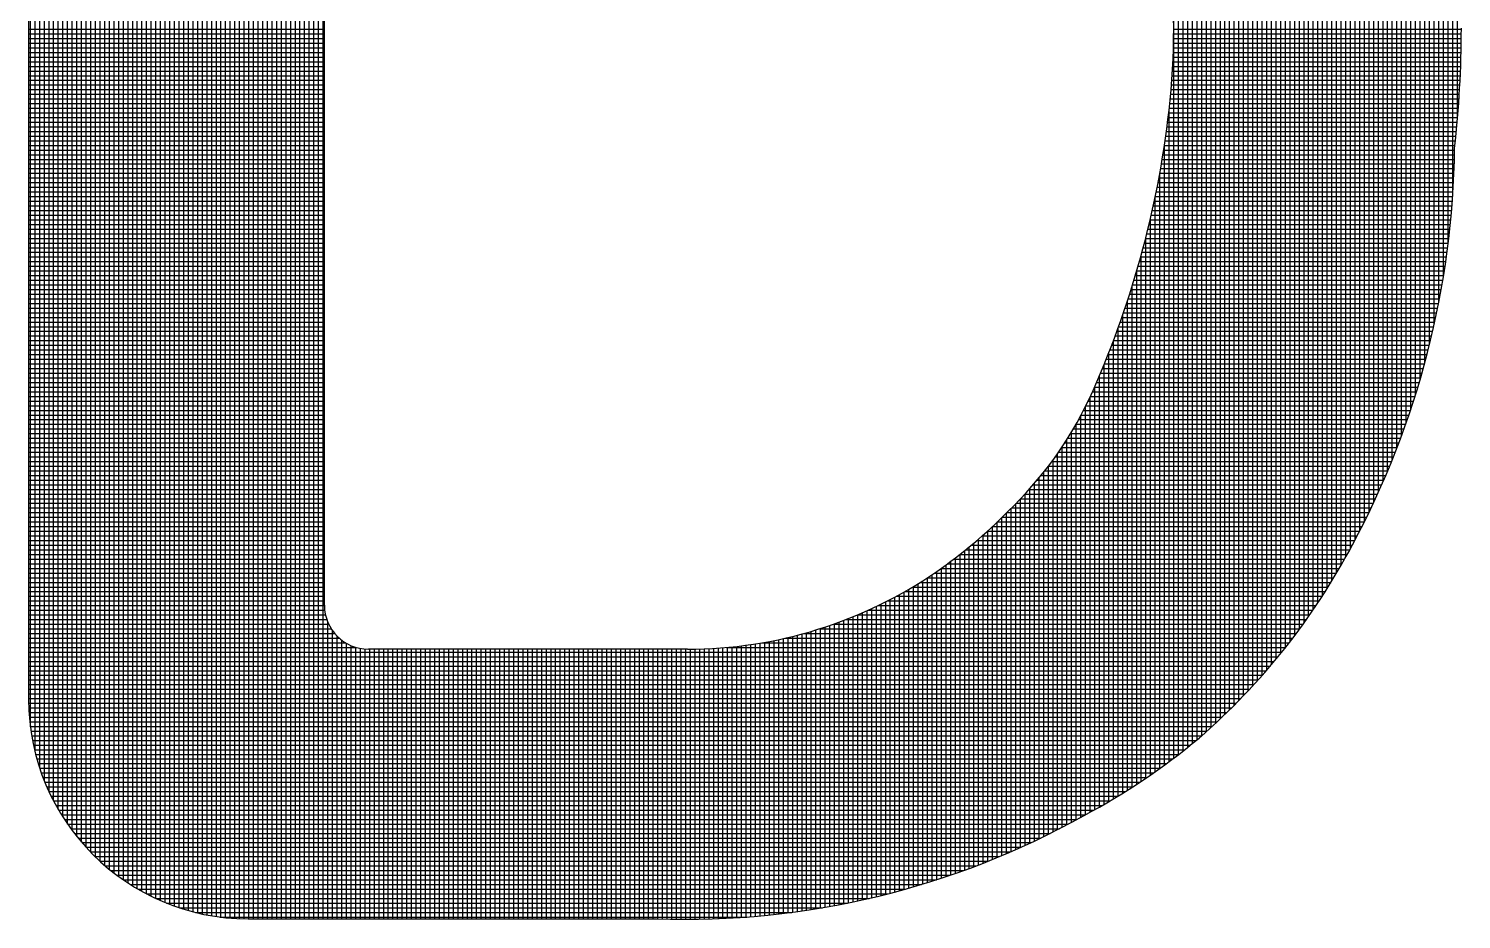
# Model space of a CAD drawing. Header units: inches. Extents: x 996 to 1837, y 0 to 594.
# Drawn here: x 1671.68 to 1677.03, y 99.48 to 102.81 of the extents above; entities that cross this region are included whole.
import ezdxf

# ---------------------------------------------------------------- set-up
doc = ezdxf.new("R2010")
doc.units = ezdxf.units.IN
doc.header["$MEASUREMENT"] = 0
doc.layers.add('BG ÇÑ±¹Áö¿ª³\xad¹æ±â¼úÁÖ½ÄÈ¸»ç CI', color=7, linetype='Continuous')

msp = doc.modelspace()

# ---------------------------------------------------------------- linework, layer by layer
at = {"layer": 'BG ÇÑ±¹Áö¿ª³\xad¹æ±â¼úÁÖ½ÄÈ¸»ç CI', "color": 242, "linetype": 'Continuous', "lineweight": 25, "true_color": 0xd51c29}
for p, q in [((1672.4807, 99.4814), (1672.4807, 106.1356)), ((1672.498, 99.4813), (1672.498, 106.1358)), ((1672.5154, 99.4813), (1672.5154, 106.1358)), ((1672.5328, 99.4813), (1672.5328, 106.1358)), ((1672.5501, 99.4813), (1672.5501, 106.1358)), ((1672.5675, 99.4813), (1672.5675, 106.1358)), ((1672.5849, 99.4813), (1672.5849, 106.1358)), ((1672.6022, 99.4813), (1672.6022, 106.1358)), ((1672.6196, 99.4813), (1672.6196, 106.1358)), ((1672.637, 99.4813), (1672.637, 106.1358)), ((1672.6543, 99.4813), (1672.6543, 106.1358)), ((1672.6717, 99.4813), (1672.6717, 106.1358)), ((1672.689, 99.4813), (1672.689, 106.1358)), ((1672.7064, 99.4813), (1672.7064, 106.1358)), ((1672.7238, 99.4813), (1672.7238, 106.1358)), ((1672.7411, 99.4813), (1672.7411, 106.1358)), ((1672.7585, 99.4813), (1672.7585, 106.1358)), ((1672.7759, 99.4813), (1672.7759, 106.1358)), ((1672.2202, 99.5289), (1672.2202, 106.0881)), ((1672.2376, 99.5229), (1672.2376, 106.0941)), ((1672.2549, 99.5174), (1672.2549, 106.0996)), ((1672.2723, 99.5123), (1672.2723, 106.1048)), ((1672.2897, 99.5076), (1672.2897, 106.1095)), ((1672.307, 99.5033), (1672.307, 106.1138)), ((1672.3244, 99.4994), (1672.3244, 106.1177)), ((1672.3418, 99.4959), (1672.3418, 106.1212)), ((1672.3591, 99.4927), (1672.3591, 106.1243)), ((1672.3765, 99.49), (1672.3765, 106.127)), ((1672.3938, 99.4876), (1672.3938, 106.1294)), ((1672.4112, 99.4856), (1672.4112, 106.1314)), ((1672.4286, 99.484), (1672.4286, 106.133)), ((1672.4459, 99.4828), (1672.4459, 106.1342)), ((1672.4633, 99.4819), (1672.4633, 106.1351)), ((1672.0987, 99.5838), (1672.0987, 106.0333)), ((1672.116, 99.5744), (1672.116, 106.0426)), ((1672.1334, 99.5656), (1672.1334, 106.0514)), ((1672.1507, 99.5573), (1672.1507, 106.0597)), ((1672.1681, 99.5495), (1672.1681, 106.0675)), ((1672.1855, 99.5422), (1672.1855, 106.0748)), ((1672.2028, 99.5353), (1672.2028, 106.0817)), ((1672.0118, 99.6392), (1672.0118, 105.9779)), ((1672.0292, 99.6268), (1672.0292, 105.9902)), ((1672.0466, 99.6151), (1672.0466, 106.0019)), ((1672.0639, 99.6041), (1672.0639, 106.0129)), ((1672.0813, 99.5936), (1672.0813, 106.0234)), ((1671.9597, 99.6806), (1671.9597, 105.9365)), ((1671.9771, 99.666), (1671.9771, 105.9511)), ((1671.9945, 99.6522), (1671.9945, 105.9648)), ((1671.8903, 99.748), (1671.8903, 105.869)), ((1671.9076, 99.7296), (1671.9076, 105.8874)), ((1671.925, 99.7123), (1671.925, 105.9047)), ((1671.9424, 99.696), (1671.9424, 105.9211)), ((1671.8555, 99.7886), (1671.8555, 105.8284)), ((1671.8729, 99.7676), (1671.8729, 105.8494)), ((1671.8208, 99.8352), (1671.8208, 105.7818)), ((1671.8382, 99.811), (1671.8382, 105.806)), ((1671.7861, 99.89), (1671.7861, 105.7271)), ((1671.8035, 99.8614), (1671.8035, 105.7556)), ((1671.7514, 99.9567), (1671.7514, 105.6603)), ((1671.7687, 99.9215), (1671.7687, 105.6956)), ((1671.734, 99.997), (1671.734, 105.6201)), ((1671.7166, 100.0446), (1671.7166, 105.5725)), ((1671.6993, 100.1049), (1671.6993, 105.5122)), ((1675.9536, 100.0817), (1675.9536, 105.5354)), ((1675.9709, 100.0949), (1675.9709, 105.5221)), ((1675.9883, 100.1084), (1675.9883, 105.5086)), ((1676.0057, 100.1221), (1676.0057, 105.4949)), ((1676.023, 100.1361), (1676.023, 105.4809)), ((1676.0404, 100.1504), (1676.0404, 105.4667)), ((1676.0578, 100.1652), (1676.0578, 105.4518)), ((1671.6819, 100.1979), (1671.6819, 105.4192)), ((1676.0751, 100.1806), (1676.0751, 105.4364)), ((1676.0925, 100.1963), (1676.0925, 105.4208)), ((1676.1099, 100.2123), (1676.1099, 105.4048)), ((1676.1272, 100.2285), (1676.1272, 105.3885)), ((1676.1446, 100.2451), (1676.1446, 105.3719)), ((1676.1619, 100.262), (1676.1619, 105.355)), ((1676.1793, 100.2793), (1676.1793, 105.3378)), ((1671.6753, 105.3154), (1671.6753, 100.3017)), ((1676.1967, 100.2969), (1676.1967, 105.3202)), ((1676.214, 100.3148), (1676.214, 105.3022)), ((1676.2314, 100.3331), (1676.2314, 105.2839)), ((1676.2488, 100.3518), (1676.2488, 105.2652)), ((1676.2661, 100.3709), (1676.2661, 105.2462)), ((1676.2835, 100.3903), (1676.2835, 105.2267)), ((1676.3009, 100.4102), (1676.3009, 105.2068)), ((1676.3182, 100.4305), (1676.3182, 105.1865)), ((1676.3356, 100.4513), (1676.3356, 105.1657)), ((1676.353, 100.4725), (1676.353, 105.1445)), ((1676.3703, 100.4943), (1676.3703, 105.1228)), ((1676.3877, 100.5165), (1676.3877, 105.1006)), ((1676.405, 100.5392), (1676.405, 105.0778)), ((1676.4224, 100.5625), (1676.4224, 105.0545)), ((1676.4398, 100.5864), (1676.4398, 105.0306)), ((1672.7804, 100.6526), (1672.7804, 104.9644)), ((1676.4571, 100.6109), (1676.4571, 105.0062)), ((1676.4745, 100.636), (1676.4745, 104.981)), ((1676.4919, 100.6618), (1676.4919, 104.9553)), ((1676.5092, 100.6883), (1676.5092, 104.9287)), ((1676.5266, 100.7156), (1676.5266, 104.9015)), ((1676.544, 100.7436), (1676.544, 104.8734)), ((1676.5613, 100.7725), (1676.5613, 104.8445)), ((1676.5787, 100.8024), (1676.5787, 104.8147)), ((1676.5961, 100.8332), (1676.5961, 104.7839)), ((1676.6134, 100.865), (1676.6134, 104.752)), ((1676.6308, 100.8976), (1676.6308, 104.7194)), ((1676.6482, 100.931), (1676.6482, 104.6861)), ((1676.6655, 100.9653), (1676.6655, 104.6518)), ((1676.6829, 101.0007), (1676.6829, 104.6164)), ((1676.7002, 101.0372), (1676.7002, 104.5799)), ((1676.7176, 101.0749), (1676.7176, 104.5421)), ((1676.735, 101.114), (1676.735, 104.503)), ((1676.7523, 101.1546), (1676.7523, 104.4625)), ((1676.7697, 101.1968), (1676.7697, 104.4203)), ((1676.7871, 101.2408), (1676.7871, 104.3763)), ((1676.8044, 101.2868), (1676.8044, 104.3303)), ((1676.8218, 101.335), (1676.8218, 104.282)), ((1676.8392, 101.3859), (1676.8392, 104.2311)), ((1676.8565, 101.4398), (1676.8565, 104.1772)), ((1676.8739, 101.4972), (1676.8739, 104.1198)), ((1676.8913, 101.559), (1676.8913, 104.0581)), ((1676.9086, 101.626), (1676.9086, 103.991)), ((1676.926, 101.6999), (1676.926, 103.9171)), ((1676.9433, 101.7832), (1676.9433, 103.8339)), ((1676.9607, 101.8802), (1676.9607, 103.7369)), ((1676.9781, 102.001), (1676.9781, 103.616)), ((1676.9954, 102.1828), (1676.9954, 103.4342)), ((1677.0128, 102.4654), (1677.0128, 103.1516)), ((1671.6753, 102.8046), (1672.7804, 102.8046)), ((1671.6753, 102.7872), (1672.7804, 102.7872)), ((1671.6753, 102.7699), (1672.7804, 102.7699)), ((1675.9527, 102.7699), (1677.0274, 102.7699)), ((1675.9529, 102.8046), (1677.0276, 102.8046)), ((1675.9529, 102.7872), (1677.0275, 102.7872)), ((1671.6753, 102.7525), (1672.7804, 102.7525)), ((1671.6753, 102.7351), (1672.7804, 102.7351)), ((1671.6753, 102.7178), (1672.7804, 102.7178)), ((1675.9514, 102.7178), (1677.0265, 102.7178)), ((1675.952, 102.7351), (1677.0269, 102.7351)), ((1675.9524, 102.7525), (1677.0272, 102.7525)), ((1671.6753, 102.7004), (1672.7804, 102.7004)), ((1671.6753, 102.683), (1672.7804, 102.683)), ((1671.6753, 102.6657), (1672.7804, 102.6657)), ((1675.9492, 102.6657), (1677.025, 102.6657)), ((1675.9501, 102.683), (1677.0256, 102.683)), ((1675.9508, 102.7004), (1677.0261, 102.7004)), ((1671.6753, 102.6483), (1672.7804, 102.6483)), ((1671.6753, 102.6309), (1672.7804, 102.6309)), ((1671.6753, 102.6136), (1672.7804, 102.6136)), ((1675.946, 102.6136), (1677.0228, 102.6136)), ((1675.9472, 102.6309), (1677.0236, 102.6309)), ((1675.9482, 102.6483), (1677.0244, 102.6483)), ((1671.6753, 102.5962), (1672.7804, 102.5962)), ((1671.6753, 102.5788), (1672.7804, 102.5788)), ((1671.6753, 102.5615), (1672.7804, 102.5615)), ((1675.9418, 102.5615), (1677.0199, 102.5615)), ((1675.9433, 102.5788), (1677.021, 102.5788)), ((1675.9447, 102.5962), (1677.0219, 102.5962)), ((1671.6753, 102.5441), (1672.7804, 102.5441)), ((1671.6753, 102.5267), (1672.7804, 102.5267)), ((1671.6753, 102.5094), (1672.7804, 102.5094)), ((1675.9362, 100.0687), (1675.9362, 102.5065)), ((1675.9365, 102.5094), (1677.0164, 102.5094)), ((1675.9384, 102.5267), (1677.0176, 102.5267)), ((1675.9401, 102.5441), (1677.0188, 102.5441)), ((1671.6753, 102.492), (1672.7804, 102.492)), ((1671.6753, 102.4747), (1672.7804, 102.4747)), ((1671.6753, 102.4573), (1672.7804, 102.4573)), ((1675.9304, 102.4573), (1677.0121, 102.4573)), ((1675.9325, 102.4747), (1677.0136, 102.4747)), ((1675.9346, 102.492), (1677.015, 102.492)), ((1671.6753, 102.4399), (1672.7804, 102.4399)), ((1671.6753, 102.4226), (1672.7804, 102.4226)), ((1671.6753, 102.4052), (1672.7804, 102.4052)), ((1675.9234, 102.4052), (1677.0072, 102.4052)), ((1675.9258, 102.4226), (1677.0089, 102.4226)), ((1675.9282, 102.4399), (1677.0105, 102.4399)), ((1671.6753, 102.3878), (1672.7804, 102.3878)), ((1671.6753, 102.3705), (1672.7804, 102.3705)), ((1671.6753, 102.3531), (1672.7804, 102.3531)), ((1671.6753, 102.3357), (1672.7804, 102.3357)), ((1675.913, 102.3357), (1677.002, 102.3357)), ((1675.9157, 102.3531), (1677.0023, 102.3531)), ((1675.9184, 102.3705), (1677.0035, 102.3705)), ((1675.9188, 100.0559), (1675.9188, 102.3735)), ((1675.921, 102.3878), (1677.0053, 102.3878)), ((1671.6753, 102.3184), (1672.7804, 102.3184)), ((1671.6753, 102.301), (1672.7804, 102.301)), ((1671.6753, 102.2836), (1672.7804, 102.2836)), ((1675.9042, 102.2836), (1677.0006, 102.2836)), ((1675.9072, 102.301), (1677.0012, 102.301)), ((1675.9101, 102.3184), (1677.0016, 102.3184)), ((1671.6753, 102.2663), (1672.7804, 102.2663)), ((1671.6753, 102.2489), (1672.7804, 102.2489)), ((1671.6753, 102.2316), (1672.7804, 102.2316)), ((1675.8946, 102.2316), (1676.9983, 102.2316)), ((1675.8979, 102.2489), (1676.9992, 102.2489)), ((1675.9011, 102.2663), (1676.9999, 102.2663)), ((1675.9015, 100.0433), (1675.9015, 102.2683)), ((1671.6753, 102.2142), (1672.7804, 102.2142)), ((1671.6753, 102.1968), (1672.7804, 102.1968)), ((1671.6753, 102.1795), (1672.7804, 102.1795)), ((1675.8841, 100.031), (1675.8841, 102.1787)), ((1675.8843, 102.1795), (1676.9952, 102.1795)), ((1675.8878, 102.1968), (1676.9963, 102.1968)), ((1675.8913, 102.2142), (1676.9974, 102.2142)), ((1671.6753, 102.1621), (1672.7804, 102.1621)), ((1671.6753, 102.1447), (1672.7804, 102.1447)), ((1671.6753, 102.1274), (1672.7804, 102.1274)), ((1675.8731, 102.1274), (1676.9912, 102.1274)), ((1675.8769, 102.1447), (1676.9927, 102.1447)), ((1675.8806, 102.1621), (1676.994, 102.1621)), ((1671.6753, 102.11), (1672.7804, 102.11)), ((1671.6753, 102.0926), (1672.7804, 102.0926)), ((1671.6753, 102.0753), (1672.7804, 102.0753)), ((1675.8611, 102.0753), (1676.9864, 102.0753)), ((1675.8652, 102.0926), (1676.9881, 102.0926)), ((1675.8667, 100.0189), (1675.8667, 102.0994)), ((1675.8692, 102.11), (1676.9897, 102.11)), ((1671.6753, 102.0579), (1672.7804, 102.0579)), ((1671.6753, 102.0405), (1672.7804, 102.0405)), ((1671.6753, 102.0232), (1672.7804, 102.0232)), ((1675.8483, 102.0232), (1676.9808, 102.0232)), ((1675.8494, 100.007), (1675.8494, 102.0276)), ((1675.8526, 102.0405), (1676.9827, 102.0405)), ((1675.8569, 102.0579), (1676.9846, 102.0579)), ((1671.6753, 102.0058), (1672.7804, 102.0058)), ((1671.6753, 101.9884), (1672.7804, 101.9884)), ((1671.6753, 101.9711), (1672.7804, 101.9711)), ((1675.832, 99.9953), (1675.832, 101.9615)), ((1675.8346, 101.9711), (1676.9742, 101.9711)), ((1675.8393, 101.9884), (1676.9765, 101.9884)), ((1675.8438, 102.0058), (1676.9787, 102.0058)), ((1671.6753, 101.9537), (1672.7804, 101.9537)), ((1671.6753, 101.9364), (1672.7804, 101.9364)), ((1671.6753, 101.919), (1672.7804, 101.919)), ((1675.8201, 101.919), (1676.9668, 101.919)), ((1675.825, 101.9364), (1676.9694, 101.9364)), ((1675.8299, 101.9537), (1676.9718, 101.9537)), ((1671.6753, 101.9016), (1672.7804, 101.9016)), ((1671.6753, 101.8843), (1672.7804, 101.8843)), ((1671.6753, 101.8669), (1672.7804, 101.8669)), ((1675.8047, 101.8669), (1676.9585, 101.8669)), ((1675.81, 101.8843), (1676.9614, 101.8843)), ((1675.8147, 99.9838), (1675.8147, 101.9002)), ((1675.8151, 101.9016), (1676.9641, 101.9016)), ((1671.6753, 101.8495), (1672.7804, 101.8495)), ((1671.6753, 101.8322), (1672.7804, 101.8322)), ((1671.6753, 101.8148), (1672.7804, 101.8148)), ((1675.7885, 101.8148), (1676.9494, 101.8148)), ((1675.794, 101.8322), (1676.9525, 101.8322)), ((1675.7973, 99.9725), (1675.7973, 101.8426)), ((1675.7994, 101.8495), (1676.9556, 101.8495)), ((1671.6753, 101.7974), (1672.7804, 101.7974)), ((1671.6753, 101.7801), (1672.7804, 101.7801)), ((1671.6753, 101.7627), (1672.7804, 101.7627)), ((1675.7714, 101.7627), (1676.9393, 101.7627)), ((1675.7772, 101.7801), (1676.9427, 101.7801)), ((1675.7799, 99.9614), (1675.7799, 101.7883)), ((1675.7829, 101.7974), (1676.9461, 101.7974)), ((1671.6753, 101.7453), (1672.7804, 101.7453)), ((1671.6753, 101.728), (1672.7804, 101.728)), ((1671.6753, 101.7106), (1672.7804, 101.7106)), ((1671.6753, 101.6933), (1672.7804, 101.6933)), ((1675.7472, 101.6933), (1676.9245, 101.6933)), ((1675.7534, 101.7106), (1676.9283, 101.7106)), ((1675.7595, 101.728), (1676.9321, 101.728)), ((1675.7626, 99.9505), (1675.7626, 101.7368)), ((1675.7655, 101.7453), (1676.9357, 101.7453)), ((1671.6753, 101.6759), (1672.7804, 101.6759)), ((1671.6753, 101.6585), (1672.7804, 101.6585)), ((1671.6753, 101.6412), (1672.7804, 101.6412)), ((1675.7278, 99.9293), (1675.7278, 101.6408)), ((1675.728, 101.6412), (1676.9123, 101.6412)), ((1675.7345, 101.6585), (1676.9165, 101.6585)), ((1675.7409, 101.6759), (1676.9205, 101.6759)), ((1675.7452, 99.9398), (1675.7452, 101.6877)), ((1671.6753, 101.6238), (1672.7804, 101.6238)), ((1671.6753, 101.6064), (1672.7804, 101.6064)), ((1671.6753, 101.5891), (1672.7804, 101.5891)), ((1675.7078, 101.5891), (1676.8992, 101.5891)), ((1675.7105, 99.919), (1675.7105, 101.5957)), ((1675.7147, 101.6064), (1676.9037, 101.6064)), ((1675.7214, 101.6238), (1676.9081, 101.6238)), ((1671.6753, 101.5717), (1672.7804, 101.5717)), ((1671.6753, 101.5543), (1672.7804, 101.5543)), ((1671.6753, 101.537), (1672.7804, 101.537)), ((1675.6867, 101.537), (1676.8852, 101.537)), ((1675.6931, 99.9089), (1675.6931, 101.5524)), ((1675.6939, 101.5543), (1676.89, 101.5543)), ((1675.7009, 101.5717), (1676.8947, 101.5717)), ((1671.6753, 101.5196), (1672.7804, 101.5196)), ((1671.6753, 101.5022), (1672.7804, 101.5022)), ((1671.6753, 101.4849), (1672.7804, 101.4849)), ((1675.6647, 101.4849), (1676.8702, 101.4849)), ((1675.6722, 101.5022), (1676.8753, 101.5022)), ((1675.6757, 99.899), (1675.6757, 101.5107)), ((1675.6795, 101.5196), (1676.8803, 101.5196)), ((1671.6753, 101.4675), (1672.7804, 101.4675)), ((1671.6753, 101.4501), (1672.7804, 101.4501)), ((1671.6753, 101.4328), (1672.7804, 101.4328)), ((1675.641, 99.8797), (1675.641, 101.4314)), ((1675.6416, 101.4328), (1676.8543, 101.4328)), ((1675.6494, 101.4501), (1676.8597, 101.4501)), ((1675.6571, 101.4675), (1676.865, 101.4675)), ((1675.6584, 99.8892), (1675.6584, 101.4704)), ((1671.6753, 101.4154), (1672.7804, 101.4154)), ((1671.6753, 101.3981), (1672.7804, 101.3981)), ((1671.6753, 101.3807), (1672.7804, 101.3807)), ((1675.6164, 101.3807), (1676.8374, 101.3807)), ((1675.6236, 99.8703), (1675.6236, 101.3951)), ((1675.6251, 101.3981), (1676.8432, 101.3981)), ((1675.6336, 101.4154), (1676.8488, 101.4154)), ((1671.6753, 101.3633), (1672.7804, 101.3633)), ((1671.6753, 101.346), (1672.7804, 101.346)), ((1671.6753, 101.3286), (1672.7804, 101.3286)), ((1675.5882, 101.3286), (1676.8195, 101.3286)), ((1675.5889, 99.8512), (1675.5889, 101.3299)), ((1675.5979, 101.346), (1676.8256, 101.346)), ((1675.6063, 99.8607), (1675.6063, 101.3615)), ((1675.6073, 101.3633), (1676.8316, 101.3633)), ((1671.6753, 101.3112), (1672.7804, 101.3112)), ((1671.6753, 101.2939), (1672.7804, 101.2939)), ((1671.6753, 101.2765), (1672.7804, 101.2765)), ((1675.5542, 99.8325), (1675.5542, 101.272)), ((1675.5571, 101.2765), (1676.8006, 101.2765)), ((1675.5678, 101.2939), (1676.807, 101.2939)), ((1675.5716, 99.8418), (1675.5716, 101.3001)), ((1675.5781, 101.3112), (1676.8133, 101.3112)), ((1671.6753, 101.2591), (1672.7804, 101.2591)), ((1671.6753, 101.2418), (1672.7804, 101.2418)), ((1671.6753, 101.2244), (1672.7804, 101.2244)), ((1675.5195, 99.8145), (1675.5195, 101.2197)), ((1675.5227, 101.2244), (1676.7807, 101.2244)), ((1675.5346, 101.2418), (1676.7875, 101.2418)), ((1675.5368, 99.8234), (1675.5368, 101.2452)), ((1675.546, 101.2591), (1676.7941, 101.2591)), ((1671.6753, 101.207), (1672.7804, 101.207)), ((1671.6753, 101.1897), (1672.7804, 101.1897)), ((1671.6753, 101.1723), (1672.7804, 101.1723)), ((1675.4847, 99.797), (1675.4847, 101.172)), ((1675.485, 101.1723), (1676.7597, 101.1723)), ((1675.498, 101.1897), (1676.7668, 101.1897)), ((1675.5021, 99.8057), (1675.5021, 101.1953)), ((1675.5106, 101.207), (1676.7738, 101.207)), ((1671.6753, 101.155), (1672.7804, 101.155)), ((1671.6753, 101.1376), (1672.7804, 101.1376)), ((1671.6753, 101.1202), (1672.7804, 101.1202)), ((1675.4326, 99.7718), (1675.4326, 101.1076)), ((1675.4433, 101.1202), (1676.7377, 101.1202)), ((1675.45, 99.7801), (1675.45, 101.1282)), ((1675.4577, 101.1376), (1676.7451, 101.1376)), ((1675.4674, 99.7885), (1675.4674, 101.1497)), ((1675.4715, 101.155), (1676.7525, 101.155)), ((1671.6753, 101.1029), (1672.7804, 101.1029)), ((1671.6753, 101.0855), (1672.7804, 101.0855)), ((1671.6753, 101.0681), (1672.7804, 101.0681)), ((1671.6753, 101.0508), (1672.7804, 101.0508)), ((1675.381, 101.0508), (1676.7066, 101.0508)), ((1675.3974, 101.0681), (1676.7145, 101.0681)), ((1675.3979, 99.7557), (1675.3979, 101.0687)), ((1675.4132, 101.0855), (1676.7224, 101.0855)), ((1675.4153, 99.7637), (1675.4153, 101.0878)), ((1675.4285, 101.1029), (1676.7301, 101.1029)), ((1671.6753, 101.0334), (1672.7804, 101.0334)), ((1671.6753, 101.016), (1672.7804, 101.016)), ((1671.6753, 100.9987), (1672.7804, 100.9987)), ((1675.3284, 99.7249), (1675.3284, 100.9983)), ((1675.3288, 100.9987), (1676.6819, 100.9987)), ((1675.3458, 99.7324), (1675.3458, 101.0153)), ((1675.3466, 101.016), (1676.6903, 101.016)), ((1675.3632, 99.74), (1675.3632, 101.0325)), ((1675.3641, 101.0334), (1676.6985, 101.0334)), ((1675.3805, 99.7478), (1675.3805, 101.0502)), ((1671.6753, 100.9813), (1672.7804, 100.9813)), ((1671.6753, 100.9639), (1672.7804, 100.9639)), ((1671.6753, 100.9466), (1672.7804, 100.9466)), ((1675.2757, 100.9466), (1676.6561, 100.9466)), ((1675.2764, 99.7033), (1675.2764, 100.9472)), ((1675.2937, 99.7104), (1675.2937, 100.9638)), ((1675.2939, 100.9639), (1676.6648, 100.9639)), ((1675.3111, 99.7176), (1675.3111, 100.9808)), ((1675.3116, 100.9813), (1676.6734, 100.9813)), ((1671.6753, 100.9292), (1672.7804, 100.9292)), ((1671.6753, 100.9119), (1672.7804, 100.9119)), ((1671.6753, 100.8945), (1672.7804, 100.8945)), ((1675.2178, 100.8945), (1676.6291, 100.8945)), ((1675.2243, 99.6827), (1675.2243, 100.9001)), ((1675.2377, 100.9119), (1676.6382, 100.9119)), ((1675.2416, 99.6894), (1675.2416, 100.9154)), ((1675.257, 100.9292), (1676.6472, 100.9292)), ((1675.259, 99.6963), (1675.259, 100.9311)), ((1671.6753, 100.8771), (1672.7804, 100.8771)), ((1671.6753, 100.8598), (1672.7804, 100.8598)), ((1671.6753, 100.8424), (1672.7804, 100.8424)), ((1675.1544, 100.8424), (1676.6012, 100.8424)), ((1675.1548, 99.6569), (1675.1548, 100.8427)), ((1675.1722, 99.6632), (1675.1722, 100.8565)), ((1675.1762, 100.8598), (1676.6106, 100.8598)), ((1675.1895, 99.6696), (1675.1895, 100.8706)), ((1675.1973, 100.8771), (1676.6199, 100.8771)), ((1675.2069, 99.6761), (1675.2069, 100.8852)), ((1671.6753, 100.825), (1672.7804, 100.825)), ((1671.6753, 100.8077), (1672.7804, 100.8077)), ((1671.6753, 100.7903), (1672.7804, 100.7903)), ((1675.0844, 100.7903), (1676.5717, 100.7903)), ((1675.0853, 99.6331), (1675.0853, 100.7909)), ((1675.1027, 99.6389), (1675.1027, 100.8034)), ((1675.1086, 100.8077), (1676.5817, 100.8077)), ((1675.1201, 99.6448), (1675.1201, 100.8162)), ((1675.1319, 100.825), (1676.5915, 100.825)), ((1675.1374, 99.6508), (1675.1374, 100.8293)), ((1671.6753, 100.7729), (1672.7804, 100.7729)), ((1671.6753, 100.7556), (1672.7804, 100.7556)), ((1671.6753, 100.7382), (1672.7804, 100.7382)), ((1674.9985, 99.6059), (1674.9985, 100.7334)), ((1675.0062, 100.7382), (1676.5407, 100.7382)), ((1675.0159, 99.6111), (1675.0159, 100.7443)), ((1675.0333, 99.6164), (1675.0333, 100.7555)), ((1675.0334, 100.7556), (1676.5512, 100.7556)), ((1675.0506, 99.6219), (1675.0506, 100.767)), ((1675.0594, 100.7729), (1676.5616, 100.7729)), ((1675.068, 99.6274), (1675.068, 100.7788)), ((1671.6753, 100.7208), (1672.7804, 100.7208)), ((1671.6753, 100.7035), (1672.7804, 100.7035)), ((1671.6753, 100.6861), (1672.7804, 100.6861)), ((1674.9117, 99.5815), (1674.9117, 100.6834)), ((1674.9168, 100.6861), (1676.5078, 100.6861)), ((1674.9291, 99.5861), (1674.9291, 100.6928)), ((1674.9464, 99.5909), (1674.9464, 100.7026)), ((1674.948, 100.7035), (1676.519, 100.7035)), ((1674.9638, 99.5958), (1674.9638, 100.7126)), ((1674.9778, 100.7208), (1676.5299, 100.7208)), ((1674.9812, 99.6008), (1674.9812, 100.7228)), ((1671.6753, 100.6687), (1672.7804, 100.6687)), ((1671.6753, 100.6514), (1672.7804, 100.6514)), ((1671.6753, 100.634), (1672.7814, 100.634)), ((1674.7901, 99.5519), (1674.7901, 100.6245)), ((1674.8075, 99.5558), (1674.8075, 100.6322)), ((1674.8116, 100.634), (1676.4732, 100.634)), ((1674.8249, 99.5598), (1674.8249, 100.6401)), ((1674.8422, 99.5639), (1674.8422, 100.6482)), ((1674.8488, 100.6514), (1676.4849, 100.6514)), ((1674.8596, 99.5681), (1674.8596, 100.6566)), ((1674.877, 99.5725), (1674.877, 100.6653)), ((1674.8838, 100.6687), (1676.4965, 100.6687)), ((1674.8943, 99.5769), (1674.8943, 100.6742)), ((1671.6753, 100.6167), (1672.7844, 100.6167)), ((1671.6753, 100.5993), (1672.7893, 100.5993)), ((1671.6753, 100.5819), (1672.7964, 100.5819)), ((1672.7932, 99.4813), (1672.7932, 100.5889)), ((1674.6512, 99.5244), (1674.6512, 100.5715)), ((1674.6686, 99.5275), (1674.6686, 100.5773)), ((1674.6818, 100.5819), (1676.4366, 100.5819)), ((1674.686, 99.5306), (1674.686, 100.5834)), ((1674.7033, 99.5339), (1674.7033, 100.5897)), ((1674.7207, 99.5373), (1674.7207, 100.5962)), ((1674.7288, 100.5993), (1676.449, 100.5993)), ((1674.7381, 99.5408), (1674.7381, 100.6029)), ((1674.7554, 99.5444), (1674.7554, 100.6099)), ((1674.7718, 100.6167), (1676.4612, 100.6167)), ((1674.7728, 99.5481), (1674.7728, 100.6171)), ((1671.6753, 100.5646), (1672.806, 100.5646)), ((1671.6753, 100.5472), (1672.8187, 100.5472)), ((1671.6753, 100.5298), (1672.8356, 100.5298)), ((1672.8106, 99.4813), (1672.8106, 100.5577)), ((1672.828, 99.4813), (1672.828, 100.5371)), ((1672.8453, 99.4813), (1672.8453, 100.5219)), ((1674.4429, 99.4956), (1674.4429, 100.5174)), ((1674.4602, 99.4974), (1674.4602, 100.5208)), ((1674.4776, 99.4994), (1674.4776, 100.5244)), ((1674.495, 99.5014), (1674.495, 100.5282)), ((1674.502, 100.5298), (1676.3979, 100.5298)), ((1674.5123, 99.5036), (1674.5123, 100.5322)), ((1674.5297, 99.5058), (1674.5297, 100.5364)), ((1674.547, 99.5082), (1674.547, 100.5408)), ((1674.5644, 99.5106), (1674.5644, 100.5454)), ((1674.571, 100.5472), (1676.411, 100.5472)), ((1674.5818, 99.5132), (1674.5818, 100.5502)), ((1674.5991, 99.5158), (1674.5991, 100.5552)), ((1674.6165, 99.5186), (1674.6165, 100.5604)), ((1674.6298, 100.5646), (1676.4239, 100.5646)), ((1674.6339, 99.5214), (1674.6339, 100.5658)), ((1671.6753, 100.5125), (1672.8591, 100.5125)), ((1671.6753, 100.4951), (1672.8985, 100.4951)), ((1671.6753, 100.4777), (1676.3571, 100.4777)), ((1672.8627, 99.4813), (1672.8627, 100.5103)), ((1672.8801, 99.4813), (1672.8801, 100.5017)), ((1672.8974, 99.4813), (1672.8974, 100.4954)), ((1672.9148, 99.4813), (1672.9148, 100.4912)), ((1672.9321, 99.4813), (1672.9321, 100.489)), ((1674.1362, 100.4885), (1672.9444, 100.4885)), ((1672.9495, 99.4813), (1672.9495, 100.4885)), ((1672.9669, 99.4813), (1672.9669, 100.4885)), ((1672.9842, 99.4813), (1672.9842, 100.4885)), ((1673.0016, 99.4813), (1673.0016, 100.4885)), ((1673.019, 99.4813), (1673.019, 100.4885)), ((1673.0363, 99.4813), (1673.0363, 100.4885)), ((1673.0537, 99.4813), (1673.0537, 100.4885)), ((1673.0711, 99.4813), (1673.0711, 100.4885)), ((1673.0884, 99.4813), (1673.0884, 100.4885)), ((1673.1058, 99.4813), (1673.1058, 100.4885)), ((1673.1232, 99.4813), (1673.1232, 100.4885)), ((1673.1405, 99.4813), (1673.1405, 100.4885)), ((1673.1579, 99.4813), (1673.1579, 100.4885)), ((1673.1753, 99.4813), (1673.1753, 100.4885)), ((1673.1926, 99.4813), (1673.1926, 100.4885)), ((1673.21, 99.4813), (1673.21, 100.4885)), ((1673.2273, 99.4813), (1673.2273, 100.4885)), ((1673.2447, 99.4813), (1673.2447, 100.4885)), ((1673.2621, 99.4813), (1673.2621, 100.4885)), ((1673.2794, 99.4813), (1673.2794, 100.4885)), ((1673.2968, 99.4813), (1673.2968, 100.4885)), ((1673.3142, 99.4813), (1673.3142, 100.4885)), ((1673.3315, 99.4813), (1673.3315, 100.4885)), ((1673.3489, 99.4813), (1673.3489, 100.4885)), ((1673.3663, 99.4813), (1673.3663, 100.4885)), ((1673.3836, 99.4813), (1673.3836, 100.4885)), ((1673.401, 99.4813), (1673.401, 100.4885)), ((1673.4184, 99.4813), (1673.4184, 100.4885)), ((1673.4357, 99.4813), (1673.4357, 100.4885)), ((1673.4531, 99.4813), (1673.4531, 100.4885)), ((1673.4704, 99.4813), (1673.4704, 100.4885)), ((1673.4878, 99.4813), (1673.4878, 100.4885)), ((1673.5052, 99.4813), (1673.5052, 100.4885)), ((1673.5225, 99.4813), (1673.5225, 100.4885)), ((1673.5399, 99.4813), (1673.5399, 100.4885)), ((1673.5573, 99.4813), (1673.5573, 100.4885)), ((1673.5746, 99.4813), (1673.5746, 100.4885)), ((1673.592, 99.4813), (1673.592, 100.4885)), ((1673.6094, 99.4813), (1673.6094, 100.4885)), ((1673.6267, 99.4813), (1673.6267, 100.4885)), ((1673.6441, 99.4813), (1673.6441, 100.4885)), ((1673.6615, 99.4813), (1673.6615, 100.4885)), ((1673.6788, 99.4813), (1673.6788, 100.4885)), ((1673.6962, 99.4813), (1673.6962, 100.4885)), ((1673.7136, 99.4813), (1673.7136, 100.4885)), ((1673.7309, 99.4813), (1673.7309, 100.4885)), ((1673.7483, 99.4813), (1673.7483, 100.4885)), ((1673.7656, 99.4813), (1673.7656, 100.4885)), ((1673.783, 99.4813), (1673.783, 100.4885)), ((1673.8004, 99.4813), (1673.8004, 100.4885)), ((1673.8177, 99.4813), (1673.8177, 100.4885)), ((1673.8351, 99.4813), (1673.8351, 100.4885)), ((1673.8525, 99.4813), (1673.8525, 100.4885)), ((1673.8698, 99.4813), (1673.8698, 100.4885)), ((1673.8872, 99.4813), (1673.8872, 100.4885)), ((1673.9046, 99.4813), (1673.9046, 100.4885)), ((1673.9219, 99.4813), (1673.9219, 100.4885)), ((1673.9393, 99.4813), (1673.9393, 100.4885)), ((1673.9567, 99.4813), (1673.9567, 100.4885)), ((1673.974, 99.4813), (1673.974, 100.4885)), ((1673.9914, 99.4813), (1673.9914, 100.4885)), ((1674.0087, 99.4813), (1674.0087, 100.4885)), ((1674.0261, 99.4811), (1674.0261, 100.4885)), ((1674.0435, 99.4806), (1674.0435, 100.4885)), ((1674.0608, 99.4801), (1674.0608, 100.4885)), ((1674.0782, 99.4798), (1674.0782, 100.4885)), ((1674.0956, 99.4795), (1674.0956, 100.4885)), ((1674.1129, 99.4794), (1674.1129, 100.4885)), ((1674.1303, 99.4794), (1674.1303, 100.4885)), ((1674.1477, 99.4794), (1674.1477, 100.4886)), ((1674.165, 99.4796), (1674.165, 100.4888)), ((1674.1824, 99.4798), (1674.1824, 100.4892)), ((1674.1998, 99.4802), (1674.1998, 100.4898)), ((1674.2171, 99.4806), (1674.2171, 100.4905)), ((1674.2345, 99.4812), (1674.2345, 100.4915)), ((1674.2519, 99.4818), (1674.2519, 100.4926)), ((1674.2692, 99.4826), (1674.2692, 100.4939)), ((1674.2829, 100.4951), (1676.371, 100.4951)), ((1674.2866, 99.4834), (1674.2866, 100.4954)), ((1674.3039, 99.4844), (1674.3039, 100.4971)), ((1674.3213, 99.4854), (1674.3213, 100.499)), ((1674.3387, 99.4866), (1674.3387, 100.5011)), ((1674.356, 99.4878), (1674.356, 100.5033)), ((1674.3734, 99.4892), (1674.3734, 100.5058)), ((1674.3908, 99.4906), (1674.3908, 100.5084)), ((1674.4081, 99.4922), (1674.4081, 100.5112)), ((1674.4154, 100.5125), (1676.3846, 100.5125)), ((1674.4255, 99.4938), (1674.4255, 100.5142)), ((1671.6753, 100.4604), (1676.3431, 100.4604)), ((1671.6753, 100.443), (1676.3287, 100.443)), ((1671.6753, 100.4256), (1676.3141, 100.4256)), ((1671.6753, 100.4083), (1676.2992, 100.4083)), ((1671.6753, 100.3909), (1676.284, 100.3909)), ((1671.6753, 100.3736), (1676.2685, 100.3736)), ((1671.6753, 100.3562), (1676.2528, 100.3562)), ((1671.6753, 100.3388), (1676.2367, 100.3388)), ((1671.6753, 100.3215), (1676.2204, 100.3215)), ((1671.6753, 100.3041), (1676.2037, 100.3041)), ((1671.6754, 100.2867), (1676.1867, 100.2867)), ((1671.6759, 100.2694), (1676.1694, 100.2694)), ((1671.6768, 100.252), (1676.1517, 100.252)), ((1671.6781, 100.2346), (1676.1336, 100.2346)), ((1671.6797, 100.2173), (1676.1152, 100.2173)), ((1671.6816, 100.1999), (1676.0965, 100.1999)), ((1671.684, 100.1825), (1676.0773, 100.1825)), ((1671.6867, 100.1652), (1676.0577, 100.1652)), ((1671.6899, 100.1478), (1676.0373, 100.1478)), ((1671.6934, 100.1304), (1676.016, 100.1304)), ((1671.6973, 100.1131), (1675.9942, 100.1131)), ((1671.7016, 100.0957), (1675.972, 100.0957)), ((1671.7063, 100.0784), (1675.9492, 100.0784)), ((1671.7114, 100.061), (1675.9258, 100.061)), ((1671.7169, 100.0436), (1675.9019, 100.0436)), ((1671.7229, 100.0263), (1675.8774, 100.0263)), ((1671.7293, 100.0089), (1675.8522, 100.0089)), ((1671.7362, 99.9915), (1675.8264, 99.9915)), ((1671.7435, 99.9742), (1675.7999, 99.9742)), ((1671.7513, 99.9568), (1675.7726, 99.9568)), ((1671.7596, 99.9394), (1675.7445, 99.9394)), ((1671.7684, 99.9221), (1675.7156, 99.9221)), ((1671.7777, 99.9047), (1675.6858, 99.9047)), ((1671.7876, 99.8873), (1675.655, 99.8873)), ((1671.7981, 99.87), (1675.6231, 99.87)), ((1671.8091, 99.8526), (1675.5916, 99.8526)), ((1671.8208, 99.8353), (1675.5593, 99.8353)), ((1671.8331, 99.8179), (1675.5261, 99.8179)), ((1671.8462, 99.8005), (1675.4918, 99.8005)), ((1671.8599, 99.7832), (1675.4564, 99.7832)), ((1671.8745, 99.7658), (1675.4199, 99.7658)), ((1671.8899, 99.7484), (1675.382, 99.7484)), ((1671.9062, 99.7311), (1675.3427, 99.7311)), ((1671.9236, 99.7137), (1675.3018, 99.7137)), ((1671.942, 99.6963), (1675.2592, 99.6963)), ((1671.9616, 99.679), (1675.2146, 99.679)), ((1671.9825, 99.6616), (1675.1678, 99.6616)), ((1672.005, 99.6442), (1675.1185, 99.6442)), ((1672.0291, 99.6269), (1675.0663, 99.6269)), ((1672.0553, 99.6095), (1675.0107, 99.6095)), ((1672.0839, 99.5921), (1674.9509, 99.5921)), ((1672.1153, 99.5748), (1674.8861, 99.5748)), ((1672.1505, 99.5574), (1674.8147, 99.5574)), ((1672.1908, 99.5401), (1674.7345, 99.5401)), ((1672.2384, 99.5227), (1674.6413, 99.5227)), ((1672.2985, 99.5053), (1674.5261, 99.5053)), ((1672.3912, 99.488), (1674.3578, 99.488)), ((1672.4957, 99.4813), (1674.0204, 99.4813))]:
    msp.add_line(p, q, dxfattribs=at)
for centre, radius, start, end in [((1673.2184, 102.8085), 2.7346, 353.5598, 6.4402), ((1673.0354, 102.8085), 3.9922, 353.5598, 0), ((1672.3905, 102.902), 3.5677, 335.5077, 353.5598), ((1673.794, 102.3969), 3.2086, 331.7552, 359.3547), ((1674.3675, 102.0225), 1.4041, 313.4507, 334.7195), ((1674.0624, 102.2362), 1.7706, 304.5975, 315.8641), ((1674.4061, 102.0472), 2.504, 310.9591, 332.1752), ((1674.1362, 102.1293), 1.6407, 270, 304.5975), ((1672.9444, 100.6526), 0.1641, 180, 270), ((1672.4957, 100.3017), 0.8204, 180, 270), ((1674.4293, 102.0973), 2.5271, 298.0794, 309.818), ((1674.1288, 102.5324), 3.053, 267.9656, 299.2114)]:
    msp.add_arc(centre, radius, start, end, dxfattribs=at)

doc.saveas('drawing.dxf')
